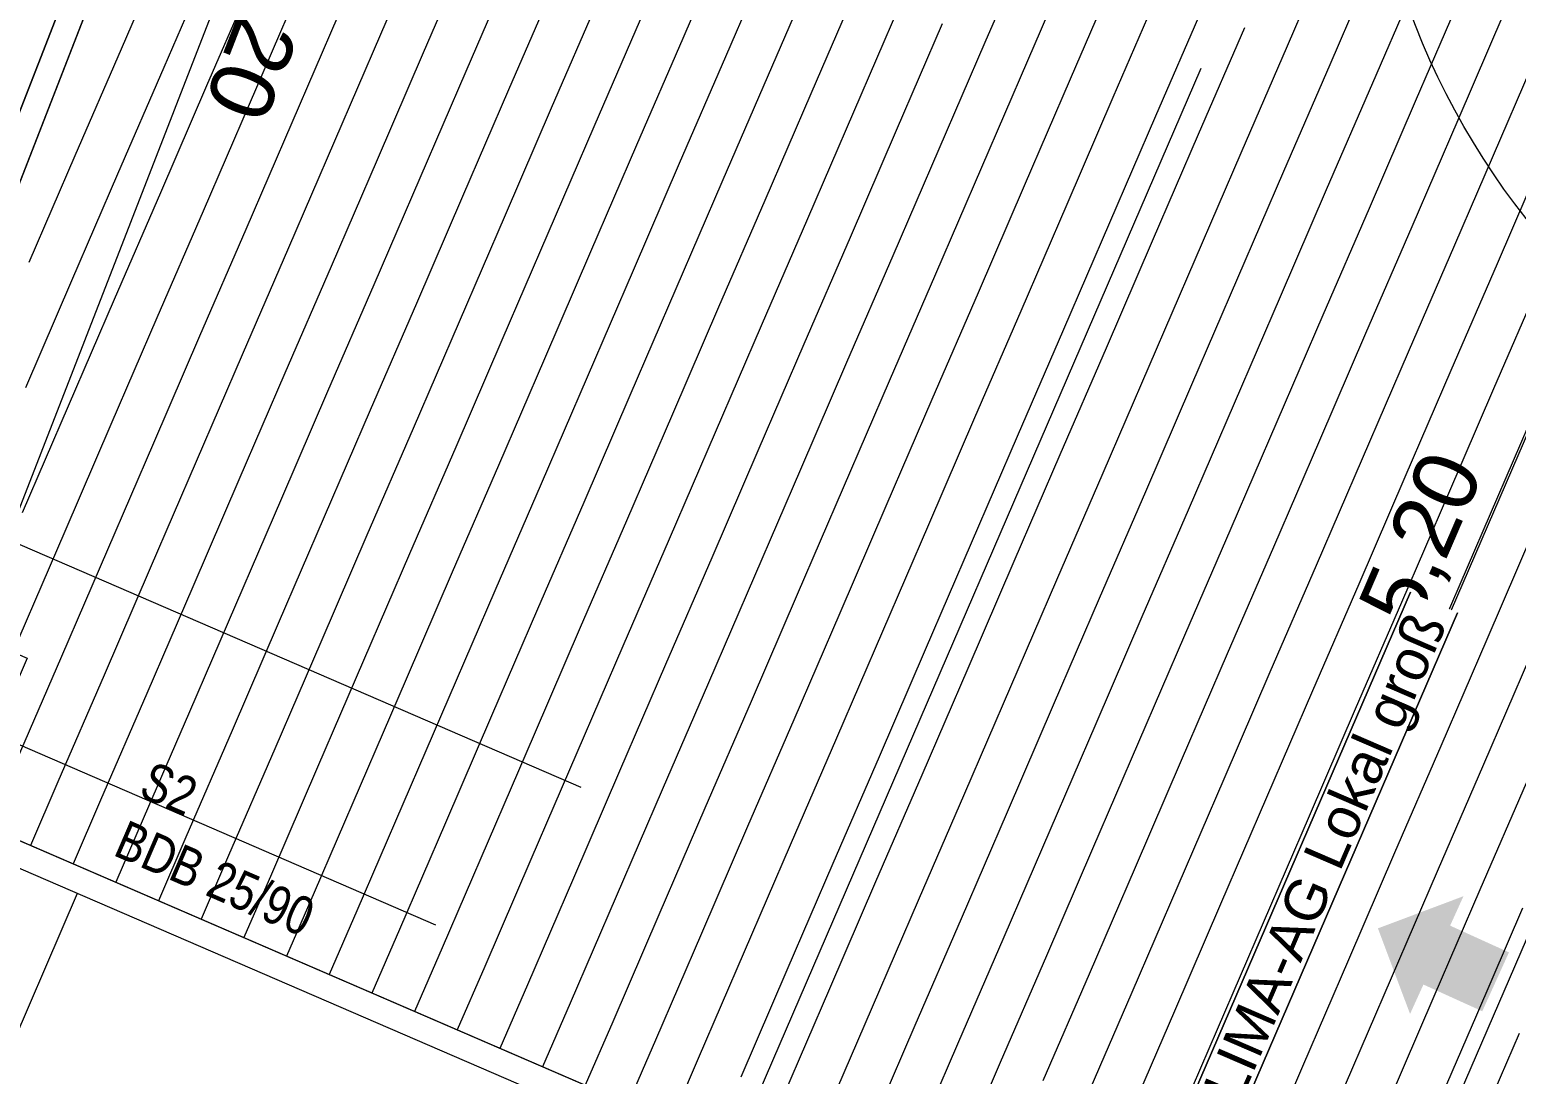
# Model space of a CAD drawing. Header units: millimetres. Extents: x 12535370 to 12566104, y 356204400 to 356234587.
# Drawn here: x 12542728 to 12545626, y 356218390 to 356220425 of the extents above; entities that cross this region are included whole.
import ezdxf
from ezdxf.enums import TextEntityAlignment as Align

# ---------------------------------------------------------------- set-up
doc = ezdxf.new("R2010")
doc.units = ezdxf.units.MM
doc.header["$MEASUREMENT"] = 0
doc.set_wipeout_variables(frame=1)
doc.linetypes.add('Dot & Dashed', pattern=[6702.78, 3527.78, -1763.89, 0, -1411.11])
doc.linetypes.add('Wipeout_Contour', pattern=[1000, 0, -1000])
for name, color, linetype in [('New_080 Raumdefinitionen', 7, 'Continuous'), ('New_255 Plangrafiken', 7, 'Continuous'), ('New_290 Raster _ Achsen', 7, 'Continuous'), ('New_GRUNDSTÜCKSGRENZE', 7, 'Continuous')]:
    doc.layers.add(name, color=color, linetype=linetype)
for name, color, linetype, lineweight in [('New_255 Plangrafiken_Pen_No__1', 7, 'Continuous', 13), ('New_255 Plangrafiken_Pen_No__21', 1, 'Continuous', 13), ('New_255 Plangrafiken_Pen_No__39', 8, 'Continuous', 13), ('New_290 Raster _ Achsen_Pen_No__108', 7, 'Continuous', 13), ('New_GRUNDSTÜCKSGRENZE_Pen_No__1', 7, 'Continuous', 13), ('New_HKLS1_Pen_No__83', 30, 'Continuous', 13)]:
    doc.layers.add(name, color=color, linetype=linetype, lineweight=lineweight)
doc.styles.add('GENERATED_STYLE_1', font='arial.ttf')
doc.styles.add('GENERATED_STYLE_2', font='arial.ttf', dxfattribs={"width": 0.8})
doc.linetypes.add('Blase', pattern='A,0,[1,DD - Rennweg 15_1030 Wien_AusfÃ¼rung-2026-06-121.Shx,S=15.817082,R=0,X=-0.000255191,Y=0.048578],-1983.5,0', length=1983.5)
doc.dimstyles.new('GENERATED_STYLE__1', dxfattribs={"dimtxt": 125, "dimasz": 47.5, "dimexe": 0.18, "dimexo": 2, "dimgap": 0, "dimtad": 1, "dimlfac": 0.001, "dimzin": 0, "dimdsep": 46, "dimtxsty": 'GENERATED_STYLE_1', "dimblk": 'ARROWHEAD_2', "dimblk1": 'ARROWHEAD_2', "dimblk2": 'ARROWHEAD_2', "dimcen": 0.09, "dimclrd": 7, "dimclre": 7, "dimclrt": 7, "dimadec": 0, "dimazin": 0, "dimtfac": 1, "dimtdec": 4, "dimtmove": 0, "dimatfit": 3, "dimfxl": 1, "dimtolj": 1, "dimtzin": 0, "dimarcsym": 0})

# ---------------------------------------------------------------- blocks, each defined once
blk = doc.blocks.new('*X22', base_point=(12240439.2, 356160438.4))
at = {"layer": 'New_255 Plangrafiken_Pen_No__39', "color": 8, "linetype": 'Continuous', "lineweight": 13}
for p, q in [((12543501.6, 356220623.4), (12543411.7, 356220415.4)), ((12543501.6, 356220623.4), (12543411.7, 356220415.4)), ((12544090.7, 356220615.8), (12544000.8, 356220407.7)), ((12544090.7, 356220615.8), (12544000.8, 356220407.7)), ((12542995.7, 356220595.1), (12542905.8, 356220387.1)), ((12542995.7, 356220595.1), (12542905.8, 356220387.1)), ((12543584.8, 356220587.5), (12543494.9, 356220379.5)), ((12543584.8, 356220587.5), (12543494.9, 356220379.5)), ((12544679.8, 356220608.1), (12544589.9, 356220400.1)), ((12544679.8, 356220608.1), (12544589.9, 356220400.1)), ((12545268.9, 356220600.5), (12545179, 356220392.5)), ((12545268.9, 356220600.5), (12545179, 356220392.5)), ((12543078.9, 356220559.2), (12542989, 356220351.2)), ((12543078.9, 356220559.2), (12542989, 356220351.2)), ((12544173.9, 356220579.8), (12544084, 356220371.8)), ((12544173.9, 356220579.8), (12544084, 356220371.8)), ((12544763, 356220572.2), (12544673.1, 356220364.2)), ((12544763, 356220572.2), (12544673.1, 356220364.2)), ((12545352.1, 356220564.5), (12545262.2, 356220356.5)), ((12545352.1, 356220564.5), (12545262.2, 356220356.5)), ((12543668, 356220551.5), (12543578.1, 356220343.5)), ((12543668, 356220551.5), (12543578.1, 356220343.5)), ((12544257.1, 356220543.9), (12544167.2, 356220335.9)), ((12544257.1, 356220543.9), (12544167.2, 356220335.9)), ((12544846.2, 356220536.2), (12544756.3, 356220328.2)), ((12544846.2, 356220536.2), (12544756.3, 356220328.2)), ((12545435.3, 356220528.6), (12545345.4, 356220320.6)), ((12545435.3, 356220528.6), (12545345.4, 356220320.6)), ((12543162.1, 356220523.2), (12543072.2, 356220315.2)), ((12543162.1, 356220523.2), (12543072.2, 356220315.2)), ((12543751.2, 356220515.6), (12543661.3, 356220307.6)), ((12543751.2, 356220515.6), (12543661.3, 356220307.6)), ((12544340.3, 356220507.9), (12544250.4, 356220299.9)), ((12544340.3, 356220507.9), (12544250.4, 356220299.9)), ((12544929.4, 356220500.3), (12544839.5, 356220292.3)), ((12544929.4, 356220500.3), (12544839.5, 356220292.3)), ((12543245.3, 356220487.3), (12543155.4, 356220279.3)), ((12543245.3, 356220487.3), (12543155.4, 356220279.3)), ((12543834.4, 356220479.6), (12543744.5, 356220271.6)), ((12543834.4, 356220479.6), (12543744.5, 356220271.6)), ((12544423.5, 356220472), (12544333.6, 356220264)), ((12544423.5, 356220472), (12544333.6, 356220264)), ((12545518.5, 356220492.6), (12545428.6, 356220284.6)), ((12545518.5, 356220492.6), (12545428.6, 356220284.6)), ((12543328.5, 356220451.3), (12543238.6, 356220243.3)), ((12543328.5, 356220451.3), (12543238.6, 356220243.3)), ((12543917.6, 356220443.7), (12543827.7, 356220235.7)), ((12543917.6, 356220443.7), (12543827.7, 356220235.7)), ((12545012.6, 356220464.3), (12544922.7, 356220256.3)), ((12545012.6, 356220464.3), (12544922.7, 356220256.3)), ((12545601.7, 356220456.7), (12545511.8, 356220248.7)), ((12545601.7, 356220456.7), (12545511.8, 356220248.7)), ((12543411.7, 356220415.4), (12543321.8, 356220207.4)), ((12543411.7, 356220415.4), (12543321.8, 356220207.4)), ((12544506.7, 356220436), (12544416.8, 356220228)), ((12544506.7, 356220436), (12544416.8, 356220228)), ((12545095.8, 356220428.4), (12545005.9, 356220220.4)), ((12545095.8, 356220428.4), (12545005.9, 356220220.4)), ((12545684.9, 356220420.8), (12545595, 356220212.7)), ((12545684.9, 356220420.8), (12545595, 356220212.7)), ((12542905.8, 356220387.1), (12542815.9, 356220179.1)), ((12542905.8, 356220387.1), (12542815.9, 356220179.1)), ((12544000.8, 356220407.7), (12543910.9, 356220199.7)), ((12544000.8, 356220407.7), (12543910.9, 356220199.7)), ((12544589.9, 356220400.1), (12544500, 356220192.1)), ((12544589.9, 356220400.1), (12544500, 356220192.1)), ((12545179, 356220392.5), (12545089.1, 356220184.4)), ((12545179, 356220392.5), (12545089.1, 356220184.4)), ((12542989, 356220351.2), (12542899.1, 356220143.1)), ((12542989, 356220351.2), (12542899.1, 356220143.1)), ((12543494.9, 356220379.5), (12543405, 356220171.4)), ((12543494.9, 356220379.5), (12543405, 356220171.4)), ((12544084, 356220371.8), (12543994.1, 356220163.8)), ((12544084, 356220371.8), (12543994.1, 356220163.8)), ((12544673.1, 356220364.2), (12544583.2, 356220156.1)), ((12544673.1, 356220364.2), (12544583.2, 356220156.1)), ((12545262.2, 356220356.5), (12545172.3, 356220148.5)), ((12545262.2, 356220356.5), (12545172.3, 356220148.5)), ((12543578.1, 356220343.5), (12543488.2, 356220135.5)), ((12543578.1, 356220343.5), (12543488.2, 356220135.5)), ((12544167.2, 356220335.9), (12544077.3, 356220127.8)), ((12544167.2, 356220335.9), (12544077.3, 356220127.8)), ((12544756.3, 356220328.2), (12544666.4, 356220120.2)), ((12544756.3, 356220328.2), (12544666.4, 356220120.2)), ((12543072.2, 356220315.2), (12542982.4, 356220107.2)), ((12543072.2, 356220315.2), (12542982.4, 356220107.2)), ((12543661.3, 356220307.6), (12543571.5, 356220099.5)), ((12543661.3, 356220307.6), (12543571.5, 356220099.5)), ((12544250.4, 356220299.9), (12544160.6, 356220091.9)), ((12544250.4, 356220299.9), (12544160.6, 356220091.9)), ((12545345.4, 356220320.6), (12545255.5, 356220112.5)), ((12545345.4, 356220320.6), (12545255.5, 356220112.5)), ((12543155.4, 356220279.3), (12543065.6, 356220071.2)), ((12543155.4, 356220279.3), (12543065.6, 356220071.2)), ((12543744.5, 356220271.6), (12543654.7, 356220063.6)), ((12543744.5, 356220271.6), (12543654.7, 356220063.6)), ((12544333.6, 356220264), (12544243.8, 356220056)), ((12544333.6, 356220264), (12544243.8, 356220056)), ((12544839.5, 356220292.3), (12544749.7, 356220084.3)), ((12544839.5, 356220292.3), (12544749.7, 356220084.3)), ((12545428.6, 356220284.6), (12545338.8, 356220076.6)), ((12545428.6, 356220284.6), (12545338.8, 356220076.6)), ((12543238.6, 356220243.3), (12543148.8, 356220035.3)), ((12543238.6, 356220243.3), (12543148.8, 356220035.3)), ((12543827.7, 356220235.7), (12543737.9, 356220027.7)), ((12543827.7, 356220235.7), (12543737.9, 356220027.7)), ((12544922.7, 356220256.3), (12544832.9, 356220048.3)), ((12544922.7, 356220256.3), (12544832.9, 356220048.3)), ((12545511.8, 356220248.7), (12545422, 356220040.7)), ((12545511.8, 356220248.7), (12545422, 356220040.7)), ((12543321.8, 356220207.4), (12543232, 356219999.4)), ((12543321.8, 356220207.4), (12543232, 356219999.4)), ((12544416.8, 356220228), (12544327, 356220020)), ((12544416.8, 356220228), (12544327, 356220020)), ((12545005.9, 356220220.4), (12544916.1, 356220012.4)), ((12545005.9, 356220220.4), (12544916.1, 356220012.4)), ((12545595, 356220212.7), (12545505.2, 356220004.7)), ((12545595, 356220212.7), (12545505.2, 356220004.7)), ((12542815.9, 356220179.1), (12542726.1, 356219971.1)), ((12542815.9, 356220179.1), (12542726.1, 356219971.1)), ((12543910.9, 356220199.7), (12543821.1, 356219991.7)), ((12543910.9, 356220199.7), (12543821.1, 356219991.7)), ((12544500, 356220192.1), (12544410.2, 356219984.1)), ((12544500, 356220192.1), (12544410.2, 356219984.1)), ((12545089.1, 356220184.4), (12544999.3, 356219976.4)), ((12545089.1, 356220184.4), (12544999.3, 356219976.4)), ((12545678.2, 356220176.8), (12545588.4, 356219968.8)), ((12545678.2, 356220176.8), (12545588.4, 356219968.8)), ((12543405, 356220171.4), (12543315.2, 356219963.4)), ((12543405, 356220171.4), (12543315.2, 356219963.4)), ((12543994.1, 356220163.8), (12543904.3, 356219955.8)), ((12543994.1, 356220163.8), (12543904.3, 356219955.8)), ((12544583.2, 356220156.1), (12544493.4, 356219948.1)), ((12544583.2, 356220156.1), (12544493.4, 356219948.1)), ((12545172.3, 356220148.5), (12545082.5, 356219940.5)), ((12545172.3, 356220148.5), (12545082.5, 356219940.5)), ((12542899.1, 356220143.1), (12542809.3, 356219935.1)), ((12542899.1, 356220143.1), (12542809.3, 356219935.1)), ((12543488.2, 356220135.5), (12543398.4, 356219927.5)), ((12543488.2, 356220135.5), (12543398.4, 356219927.5)), ((12544077.3, 356220127.8), (12543987.5, 356219919.8)), ((12544077.3, 356220127.8), (12543987.5, 356219919.8)), ((12544666.4, 356220120.2), (12544576.6, 356219912.2)), ((12544666.4, 356220120.2), (12544576.6, 356219912.2)), ((12542982.4, 356220107.2), (12542892.5, 356219899.2)), ((12542982.4, 356220107.2), (12542892.5, 356219899.2)), ((12543571.5, 356220099.5), (12543481.6, 356219891.5)), ((12543571.5, 356220099.5), (12543481.6, 356219891.5)), ((12544160.6, 356220091.9), (12544070.7, 356219883.9)), ((12544160.6, 356220091.9), (12544070.7, 356219883.9)), ((12545255.5, 356220112.5), (12545165.7, 356219904.5)), ((12545255.5, 356220112.5), (12545165.7, 356219904.5)), ((12543065.6, 356220071.2), (12542975.7, 356219863.2)), ((12543065.6, 356220071.2), (12542975.7, 356219863.2)), ((12543654.7, 356220063.6), (12543564.8, 356219855.6)), ((12543654.7, 356220063.6), (12543564.8, 356219855.6)), ((12544749.7, 356220084.3), (12544659.8, 356219876.2)), ((12544749.7, 356220084.3), (12544659.8, 356219876.2)), ((12545338.8, 356220076.6), (12545248.9, 356219868.6)), ((12545338.8, 356220076.6), (12545248.9, 356219868.6)), ((12543148.8, 356220035.3), (12543058.9, 356219827.3)), ((12543148.8, 356220035.3), (12543058.9, 356219827.3)), ((12544243.8, 356220056), (12544153.9, 356219847.9)), ((12544243.8, 356220056), (12544153.9, 356219847.9)), ((12544832.9, 356220048.3), (12544743, 356219840.3)), ((12544832.9, 356220048.3), (12544743, 356219840.3)), ((12545422, 356220040.7), (12545332.1, 356219832.6)), ((12545422, 356220040.7), (12545332.1, 356219832.6)), ((12543737.9, 356220027.7), (12543648, 356219819.6)), ((12543737.9, 356220027.7), (12543648, 356219819.6)), ((12544327, 356220020), (12544237.1, 356219812)), ((12544327, 356220020), (12544237.1, 356219812)), ((12544916.1, 356220012.4), (12544826.2, 356219804.3)), ((12544916.1, 356220012.4), (12544826.2, 356219804.3)), ((12545505.2, 356220004.7), (12545415.3, 356219796.7)), ((12545505.2, 356220004.7), (12545415.3, 356219796.7)), ((12543232, 356219999.4), (12543142.1, 356219791.3)), ((12543232, 356219999.4), (12543142.1, 356219791.3)), ((12543821.1, 356219991.7), (12543731.2, 356219783.7)), ((12543821.1, 356219991.7), (12543731.2, 356219783.7)), ((12544410.2, 356219984.1), (12544320.3, 356219776.1)), ((12544410.2, 356219984.1), (12544320.3, 356219776.1)), ((12544999.3, 356219976.4), (12544909.4, 356219768.4)), ((12544999.3, 356219976.4), (12544909.4, 356219768.4)), ((12543315.2, 356219963.4), (12543225.3, 356219755.4)), ((12543315.2, 356219963.4), (12543225.3, 356219755.4)), ((12543904.3, 356219955.8), (12543814.4, 356219747.8)), ((12543904.3, 356219955.8), (12543814.4, 356219747.8)), ((12544493.4, 356219948.1), (12544403.5, 356219740.1)), ((12544493.4, 356219948.1), (12544403.5, 356219740.1)), ((12545588.4, 356219968.8), (12545498.5, 356219760.8)), ((12545588.4, 356219968.8), (12545498.5, 356219760.8)), ((12542809.3, 356219935.1), (12542719.4, 356219727.1)), ((12542809.3, 356219935.1), (12542719.4, 356219727.1)), ((12543398.4, 356219927.5), (12543308.5, 356219719.5)), ((12543398.4, 356219927.5), (12543308.5, 356219719.5)), ((12543987.5, 356219919.8), (12543897.6, 356219711.8)), ((12543987.5, 356219919.8), (12543897.6, 356219711.8)), ((12545082.5, 356219940.5), (12544992.6, 356219732.5)), ((12545082.5, 356219940.5), (12544992.6, 356219732.5)), ((12545671.6, 356219932.8), (12545581.7, 356219724.8)), ((12545671.6, 356219932.8), (12545581.7, 356219724.8)), ((12542892.5, 356219899.2), (12542802.6, 356219691.2)), ((12542892.5, 356219899.2), (12542802.6, 356219691.2)), ((12543481.6, 356219891.5), (12543391.7, 356219683.5)), ((12543481.6, 356219891.5), (12543391.7, 356219683.5)), ((12544576.6, 356219912.2), (12544486.7, 356219704.2)), ((12544576.6, 356219912.2), (12544486.7, 356219704.2)), ((12545165.7, 356219904.5), (12545075.8, 356219696.5)), ((12545165.7, 356219904.5), (12545075.8, 356219696.5)), ((12542975.7, 356219863.2), (12542885.8, 356219655.2)), ((12542975.7, 356219863.2), (12542885.8, 356219655.2)), ((12544070.7, 356219883.9), (12543980.8, 356219675.9)), ((12544070.7, 356219883.9), (12543980.8, 356219675.9)), ((12544659.8, 356219876.2), (12544569.9, 356219668.2)), ((12544659.8, 356219876.2), (12544569.9, 356219668.2)), ((12545248.9, 356219868.6), (12545159, 356219660.6)), ((12545248.9, 356219868.6), (12545159, 356219660.6)), ((12543564.8, 356219855.6), (12543474.9, 356219647.6)), ((12543564.8, 356219855.6), (12543474.9, 356219647.6)), ((12544153.9, 356219847.9), (12544064, 356219639.9)), ((12544153.9, 356219847.9), (12544064, 356219639.9)), ((12544743, 356219840.3), (12544653.1, 356219632.3)), ((12544743, 356219840.3), (12544653.1, 356219632.3)), ((12545332.1, 356219832.6), (12545242.2, 356219624.6)), ((12545332.1, 356219832.6), (12545242.2, 356219624.6)), ((12543058.9, 356219827.3), (12542969, 356219619.3)), ((12543058.9, 356219827.3), (12542969, 356219619.3)), ((12543648, 356219819.6), (12543558.1, 356219611.6)), ((12543648, 356219819.6), (12543558.1, 356219611.6)), ((12544237.1, 356219812), (12544147.2, 356219604)), ((12544237.1, 356219812), (12544147.2, 356219604)), ((12544826.2, 356219804.3), (12544736.3, 356219596.3)), ((12544826.2, 356219804.3), (12544736.3, 356219596.3)), ((12543142.1, 356219791.3), (12543052.3, 356219583.3)), ((12543142.1, 356219791.3), (12543052.3, 356219583.3)), ((12543731.2, 356219783.7), (12543641.4, 356219575.7)), ((12543731.2, 356219783.7), (12543641.4, 356219575.7)), ((12544320.3, 356219776.1), (12544230.5, 356219568)), ((12544320.3, 356219776.1), (12544230.5, 356219568)), ((12545415.3, 356219796.7), (12545325.4, 356219588.7)), ((12545415.3, 356219796.7), (12545325.4, 356219588.7)), ((12543225.3, 356219755.4), (12543135.5, 356219547.4)), ((12543225.3, 356219755.4), (12543135.5, 356219547.4)), ((12543814.4, 356219747.8), (12543724.6, 356219539.7)), ((12543814.4, 356219747.8), (12543724.6, 356219539.7)), ((12544909.4, 356219768.4), (12544819.6, 356219560.4)), ((12544909.4, 356219768.4), (12544819.6, 356219560.4)), ((12545498.5, 356219760.8), (12545408.7, 356219552.7)), ((12545498.5, 356219760.8), (12545408.7, 356219552.7)), ((12543308.5, 356219719.5), (12543218.7, 356219511.4)), ((12543308.5, 356219719.5), (12543218.7, 356219511.4)), ((12544403.5, 356219740.1), (12544313.7, 356219532.1)), ((12544403.5, 356219740.1), (12544313.7, 356219532.1)), ((12544992.6, 356219732.5), (12544902.8, 356219524.4)), ((12544992.6, 356219732.5), (12544902.8, 356219524.4)), ((12545581.7, 356219724.8), (12545491.9, 356219516.8)), ((12545581.7, 356219724.8), (12545491.9, 356219516.8)), ((12542802.6, 356219691.2), (12542712.8, 356219483.1)), ((12542802.6, 356219691.2), (12542712.8, 356219483.1)), ((12543897.6, 356219711.8), (12543807.8, 356219503.8)), ((12543897.6, 356219711.8), (12543807.8, 356219503.8)), ((12544486.7, 356219704.2), (12544396.9, 356219496.1)), ((12544486.7, 356219704.2), (12544396.9, 356219496.1)), ((12545075.8, 356219696.5), (12544986, 356219488.5)), ((12545075.8, 356219696.5), (12544986, 356219488.5)), ((12545664.9, 356219688.9), (12545575.1, 356219480.9)), ((12545664.9, 356219688.9), (12545575.1, 356219480.9)), ((12542885.8, 356219655.2), (12542796, 356219447.2)), ((12542885.8, 356219655.2), (12542796, 356219447.2)), ((12543391.7, 356219683.5), (12543301.9, 356219475.5)), ((12543391.7, 356219683.5), (12543301.9, 356219475.5)), ((12543980.8, 356219675.9), (12543891, 356219467.8)), ((12543980.8, 356219675.9), (12543891, 356219467.8)), ((12544569.9, 356219668.2), (12544480.1, 356219460.2)), ((12544569.9, 356219668.2), (12544480.1, 356219460.2)), ((12545159, 356219660.6), (12545069.2, 356219452.6)), ((12545159, 356219660.6), (12545069.2, 356219452.6)), ((12543474.9, 356219647.6), (12543385.1, 356219439.6)), ((12543474.9, 356219647.6), (12543385.1, 356219439.6)), ((12544064, 356219639.9), (12543974.2, 356219431.9)), ((12544064, 356219639.9), (12543974.2, 356219431.9)), ((12544653.1, 356219632.3), (12544563.3, 356219424.3)), ((12544653.1, 356219632.3), (12544563.3, 356219424.3)), ((12542969, 356219619.3), (12542879.2, 356219411.3)), ((12542969, 356219619.3), (12542879.2, 356219411.3)), ((12543558.1, 356219611.6), (12543468.3, 356219403.6)), ((12543558.1, 356219611.6), (12543468.3, 356219403.6)), ((12544147.2, 356219604), (12544057.4, 356219396)), ((12544147.2, 356219604), (12544057.4, 356219396)), ((12545242.2, 356219624.6), (12545152.4, 356219416.6)), ((12545242.2, 356219624.6), (12545152.4, 356219416.6)), ((12543052.3, 356219583.3), (12542962.4, 356219375.3)), ((12543052.3, 356219583.3), (12542962.4, 356219375.3)), ((12543641.4, 356219575.7), (12543551.5, 356219367.7)), ((12543641.4, 356219575.7), (12543551.5, 356219367.7)), ((12544736.3, 356219596.3), (12544646.5, 356219388.3)), ((12544736.3, 356219596.3), (12544646.5, 356219388.3)), ((12545325.4, 356219588.7), (12545235.6, 356219380.7)), ((12545325.4, 356219588.7), (12545235.6, 356219380.7)), ((12543135.5, 356219547.4), (12543045.6, 356219339.4)), ((12543135.5, 356219547.4), (12543045.6, 356219339.4)), ((12543724.6, 356219539.7), (12543634.7, 356219331.7)), ((12543724.6, 356219539.7), (12543634.7, 356219331.7)), ((12544230.5, 356219568), (12544140.6, 356219360)), ((12544230.5, 356219568), (12544140.6, 356219360)), ((12544819.6, 356219560.4), (12544729.7, 356219352.4)), ((12544819.6, 356219560.4), (12544729.7, 356219352.4)), ((12545408.7, 356219552.7), (12545318.8, 356219344.7)), ((12545408.7, 356219552.7), (12545318.8, 356219344.7)), ((12543218.7, 356219511.4), (12543128.8, 356219303.4)), ((12543218.7, 356219511.4), (12543128.8, 356219303.4)), ((12544313.7, 356219532.1), (12544223.8, 356219324.1)), ((12544313.7, 356219532.1), (12544223.8, 356219324.1)), ((12544902.8, 356219524.4), (12544812.9, 356219316.4)), ((12544902.8, 356219524.4), (12544812.9, 356219316.4)), ((12545491.9, 356219516.8), (12545402, 356219308.8)), ((12545491.9, 356219516.8), (12545402, 356219308.8)), ((12543807.8, 356219503.8), (12543717.9, 356219295.8)), ((12543807.8, 356219503.8), (12543717.9, 356219295.8)), ((12544396.9, 356219496.1), (12544307, 356219288.1)), ((12544396.9, 356219496.1), (12544307, 356219288.1)), ((12544986, 356219488.5), (12544896.1, 356219280.5)), ((12544986, 356219488.5), (12544896.1, 356219280.5)), ((12543301.9, 356219475.5), (12543212, 356219267.5)), ((12543301.9, 356219475.5), (12543212, 356219267.5)), ((12543891, 356219467.8), (12543801.1, 356219259.8)), ((12543891, 356219467.8), (12543801.1, 356219259.8)), ((12544480.1, 356219460.2), (12544390.2, 356219252.2)), ((12544480.1, 356219460.2), (12544390.2, 356219252.2)), ((12545069.2, 356219452.6), (12544979.3, 356219244.5)), ((12545069.2, 356219452.6), (12544979.3, 356219244.5)), ((12545575.1, 356219480.9), (12545485.2, 356219272.8)), ((12545575.1, 356219480.9), (12545485.2, 356219272.8)), ((12542796, 356219447.2), (12542706.1, 356219239.2)), ((12542796, 356219447.2), (12542706.1, 356219239.2)), ((12543385.1, 356219439.6), (12543295.2, 356219231.5)), ((12543385.1, 356219439.6), (12543295.2, 356219231.5)), ((12543974.2, 356219431.9), (12543884.3, 356219223.9)), ((12543974.2, 356219431.9), (12543884.3, 356219223.9)), ((12544563.3, 356219424.3), (12544473.4, 356219216.2)), ((12544563.3, 356219424.3), (12544473.4, 356219216.2)), ((12545658.3, 356219444.9), (12545568.4, 356219236.9)), ((12545658.3, 356219444.9), (12545568.4, 356219236.9)), ((12542879.2, 356219411.3), (12542789.3, 356219203.2)), ((12542879.2, 356219411.3), (12542789.3, 356219203.2)), ((12543468.3, 356219403.6), (12543378.4, 356219195.6)), ((12543468.3, 356219403.6), (12543378.4, 356219195.6)), ((12544057.4, 356219396), (12543967.5, 356219187.9)), ((12544057.4, 356219396), (12543967.5, 356219187.9)), ((12545152.4, 356219416.6), (12545062.5, 356219208.6)), ((12545152.4, 356219416.6), (12545062.5, 356219208.6)), ((12542962.4, 356219375.3), (12542872.5, 356219167.3)), ((12542962.4, 356219375.3), (12542872.5, 356219167.3)), ((12543551.5, 356219367.7), (12543461.6, 356219159.6)), ((12543551.5, 356219367.7), (12543461.6, 356219159.6)), ((12544646.5, 356219388.3), (12544556.6, 356219180.3)), ((12544646.5, 356219388.3), (12544556.6, 356219180.3)), ((12545235.6, 356219380.7), (12545145.7, 356219172.7)), ((12545235.6, 356219380.7), (12545145.7, 356219172.7)), ((12543045.6, 356219339.4), (12542955.7, 356219131.4)), ((12543045.6, 356219339.4), (12542955.7, 356219131.4)), ((12544140.6, 356219360), (12544050.7, 356219152)), ((12544140.6, 356219360), (12544050.7, 356219152)), ((12544729.7, 356219352.4), (12544639.8, 356219144.4)), ((12544729.7, 356219352.4), (12544639.8, 356219144.4)), ((12545318.8, 356219344.7), (12545228.9, 356219136.7)), ((12545318.8, 356219344.7), (12545228.9, 356219136.7)), ((12543634.7, 356219331.7), (12543544.8, 356219123.7)), ((12543634.7, 356219331.7), (12543544.8, 356219123.7)), ((12544223.8, 356219324.1), (12544133.9, 356219116.1)), ((12544223.8, 356219324.1), (12544133.9, 356219116.1)), ((12544812.9, 356219316.4), (12544723, 356219108.4)), ((12544812.9, 356219316.4), (12544723, 356219108.4)), ((12545402, 356219308.8), (12545312.1, 356219100.8)), ((12545402, 356219308.8), (12545312.1, 356219100.8)), ((12543128.8, 356219303.4), (12543039, 356219095.4)), ((12543128.8, 356219303.4), (12543039, 356219095.4)), ((12543717.9, 356219295.8), (12543628, 356219087.8)), ((12543717.9, 356219295.8), (12543628, 356219087.8)), ((12544307, 356219288.1), (12544217.1, 356219080.1)), ((12544307, 356219288.1), (12544217.1, 356219080.1)), ((12544896.1, 356219280.5), (12544806.2, 356219072.5)), ((12544896.1, 356219280.5), (12544806.2, 356219072.5)), ((12543212, 356219267.5), (12543122.2, 356219059.5)), ((12543212, 356219267.5), (12543122.2, 356219059.5)), ((12543801.1, 356219259.8), (12543711.3, 356219051.8)), ((12543801.1, 356219259.8), (12543711.3, 356219051.8)), ((12544390.2, 356219252.2), (12544300.4, 356219044.2)), ((12544390.2, 356219252.2), (12544300.4, 356219044.2)), ((12545485.2, 356219272.8), (12545395.3, 356219064.8)), ((12545485.2, 356219272.8), (12545395.3, 356219064.8)), ((12543295.2, 356219231.5), (12543205.4, 356219023.5)), ((12543295.2, 356219231.5), (12543205.4, 356219023.5)), ((12543884.3, 356219223.9), (12543794.5, 356219015.9)), ((12543884.3, 356219223.9), (12543794.5, 356219015.9)), ((12544979.3, 356219244.5), (12544889.5, 356219036.5)), ((12544979.3, 356219244.5), (12544889.5, 356219036.5)), ((12545568.4, 356219236.9), (12545478.6, 356219028.9)), ((12545568.4, 356219236.9), (12545478.6, 356219028.9)), ((12542789.3, 356219203.2), (12542699.5, 356218995.2)), ((12542789.3, 356219203.2), (12542699.5, 356218995.2)), ((12543378.4, 356219195.6), (12543288.6, 356218987.6)), ((12543378.4, 356219195.6), (12543288.6, 356218987.6)), ((12544473.4, 356219216.2), (12544383.6, 356219008.2)), ((12544473.4, 356219216.2), (12544383.6, 356219008.2)), ((12545062.5, 356219208.6), (12544972.7, 356219000.6)), ((12545062.5, 356219208.6), (12544972.7, 356219000.6)), ((12545651.6, 356219200.9), (12545561.8, 356218992.9)), ((12545651.6, 356219200.9), (12545561.8, 356218992.9)), ((12542872.5, 356219167.3), (12542782.7, 356218959.3)), ((12542872.5, 356219167.3), (12542782.7, 356218959.3)), ((12543967.5, 356219187.9), (12543877.7, 356218979.9)), ((12543967.5, 356219187.9), (12543877.7, 356218979.9)), ((12544556.6, 356219180.3), (12544466.8, 356218972.3)), ((12544556.6, 356219180.3), (12544466.8, 356218972.3)), ((12545145.7, 356219172.7), (12545055.9, 356218964.6)), ((12545145.7, 356219172.7), (12545055.9, 356218964.6)), ((12543461.6, 356219159.6), (12543371.8, 356218951.6)), ((12543461.6, 356219159.6), (12543371.8, 356218951.6)), ((12544050.7, 356219152), (12543960.9, 356218944)), ((12544050.7, 356219152), (12543960.9, 356218944)), ((12544639.8, 356219144.4), (12544550, 356218936.3)), ((12544639.8, 356219144.4), (12544550, 356218936.3)), ((12545228.9, 356219136.7), (12545139.1, 356218928.7)), ((12545228.9, 356219136.7), (12545139.1, 356218928.7)), ((12542955.7, 356219131.4), (12542865.9, 356218923.3)), ((12542955.7, 356219131.4), (12542865.9, 356218923.3)), ((12543544.8, 356219123.7), (12543455, 356218915.7)), ((12543544.8, 356219123.7), (12543455, 356218915.7)), ((12544133.9, 356219116.1), (12544044.1, 356218908)), ((12544133.9, 356219116.1), (12544044.1, 356218908)), ((12544723, 356219108.4), (12544633.2, 356218900.4)), ((12544723, 356219108.4), (12544633.2, 356218900.4)), ((12543039, 356219095.4), (12542949.1, 356218887.4)), ((12543039, 356219095.4), (12542949.1, 356218887.4)), ((12543628, 356219087.8), (12543538.2, 356218879.7)), ((12543628, 356219087.8), (12543538.2, 356218879.7)), ((12544217.1, 356219080.1), (12544127.3, 356218872.1)), ((12544217.1, 356219080.1), (12544127.3, 356218872.1)), ((12545312.1, 356219100.8), (12545222.3, 356218892.7)), ((12545312.1, 356219100.8), (12545222.3, 356218892.7)), ((12543122.2, 356219059.5), (12543032.3, 356218851.4)), ((12543122.2, 356219059.5), (12543032.3, 356218851.4)), ((12543711.3, 356219051.8), (12543621.4, 356218843.8)), ((12543711.3, 356219051.8), (12543621.4, 356218843.8)), ((12544806.2, 356219072.5), (12544716.4, 356218864.4)), ((12544806.2, 356219072.5), (12544716.4, 356218864.4)), ((12545395.3, 356219064.8), (12545305.5, 356218856.8)), ((12545395.3, 356219064.8), (12545305.5, 356218856.8)), ((12543205.4, 356219023.5), (12543115.5, 356218815.5)), ((12543205.4, 356219023.5), (12543115.5, 356218815.5)), ((12544300.4, 356219044.2), (12544210.5, 356218836.2)), ((12544300.4, 356219044.2), (12544210.5, 356218836.2)), ((12544889.5, 356219036.5), (12544799.6, 356218828.5)), ((12544889.5, 356219036.5), (12544799.6, 356218828.5)), ((12545478.6, 356219028.9), (12545388.7, 356218820.9)), ((12545478.6, 356219028.9), (12545388.7, 356218820.9)), ((12543794.5, 356219015.9), (12543704.6, 356218807.9)), ((12543794.5, 356219015.9), (12543704.6, 356218807.9)), ((12544383.6, 356219008.2), (12544293.7, 356218800.2)), ((12544383.6, 356219008.2), (12544293.7, 356218800.2)), ((12544972.7, 356219000.6), (12544882.8, 356218792.6)), ((12544972.7, 356219000.6), (12544882.8, 356218792.6)), ((12545561.8, 356218992.9), (12545471.9, 356218784.9)), ((12545561.8, 356218992.9), (12545471.9, 356218784.9)), ((12543288.6, 356218987.6), (12543198.7, 356218779.6)), ((12543288.6, 356218987.6), (12543198.7, 356218779.6)), ((12543877.7, 356218979.9), (12543787.8, 356218771.9)), ((12543877.7, 356218979.9), (12543787.8, 356218771.9)), ((12544466.8, 356218972.3), (12544376.9, 356218764.3)), ((12544466.8, 356218972.3), (12544376.9, 356218764.3)), ((12545055.9, 356218964.6), (12544966, 356218756.6)), ((12545055.9, 356218964.6), (12544966, 356218756.6)), ((12542782.7, 356218959.3), (12542729.2, 356218835.4)), ((12542782.7, 356218959.3), (12542729.2, 356218835.4)), ((12543371.8, 356218951.6), (12543281.9, 356218743.6)), ((12543371.8, 356218951.6), (12543281.9, 356218743.6)), ((12543960.9, 356218944), (12543871, 356218736)), ((12543960.9, 356218944), (12543871, 356218736)), ((12544550, 356218936.3), (12544460.1, 356218728.3)), ((12544550, 356218936.3), (12544460.1, 356218728.3)), ((12545645, 356218957), (12545555.1, 356218749)), ((12545645, 356218957), (12545555.1, 356218749)), ((12542865.9, 356218923.3), (12542812.4, 356218799.4)), ((12542865.9, 356218923.3), (12542812.4, 356218799.4)), ((12543455, 356218915.7), (12543365.1, 356218707.7)), ((12543455, 356218915.7), (12543365.1, 356218707.7)), ((12544044.1, 356218908), (12543954.2, 356218700)), ((12544044.1, 356218908), (12543954.2, 356218700)), ((12545139.1, 356218928.7), (12545049.2, 356218720.7)), ((12545139.1, 356218928.7), (12545049.2, 356218720.7)), ((12542949.1, 356218887.4), (12542895.6, 356218763.5)), ((12542949.1, 356218887.4), (12542895.6, 356218763.5)), ((12543538.2, 356218879.7), (12543448.3, 356218671.7)), ((12543538.2, 356218879.7), (12543448.3, 356218671.7)), ((12544633.2, 356218900.4), (12544543.3, 356218692.4)), ((12544633.2, 356218900.4), (12544543.3, 356218692.4)), ((12545222.3, 356218892.7), (12545132.4, 356218684.7)), ((12545222.3, 356218892.7), (12545132.4, 356218684.7)), ((12543032.3, 356218851.4), (12542978.8, 356218727.5)), ((12543032.3, 356218851.4), (12542978.8, 356218727.5)), ((12543621.4, 356218843.8), (12543531.5, 356218635.8)), ((12543621.4, 356218843.8), (12543531.5, 356218635.8)), ((12544127.3, 356218872.1), (12544037.4, 356218664.1)), ((12544127.3, 356218872.1), (12544037.4, 356218664.1)), ((12544716.4, 356218864.4), (12544626.5, 356218656.4)), ((12544716.4, 356218864.4), (12544626.5, 356218656.4)), ((12545305.5, 356218856.8), (12545215.6, 356218648.8)), ((12545305.5, 356218856.8), (12545215.6, 356218648.8)), ((12543115.5, 356218815.5), (12543062, 356218691.6)), ((12543115.5, 356218815.5), (12543062, 356218691.6)), ((12544210.5, 356218836.2), (12544120.6, 356218628.1)), ((12544210.5, 356218836.2), (12544120.6, 356218628.1)), ((12544799.6, 356218828.5), (12544709.7, 356218620.5)), ((12544799.6, 356218828.5), (12544709.7, 356218620.5)), ((12545388.7, 356218820.9), (12545298.8, 356218612.8)), ((12545388.7, 356218820.9), (12545298.8, 356218612.8)), ((12543704.6, 356218807.9), (12543614.7, 356218599.8)), ((12543704.6, 356218807.9), (12543614.7, 356218599.8)), ((12544293.7, 356218800.2), (12544203.8, 356218592.2)), ((12544293.7, 356218800.2), (12544203.8, 356218592.2)), ((12544882.8, 356218792.6), (12544792.9, 356218584.5)), ((12544882.8, 356218792.6), (12544792.9, 356218584.5)), ((12543198.7, 356218779.6), (12543145.2, 356218655.7)), ((12543198.7, 356218779.6), (12543145.2, 356218655.7)), ((12543787.8, 356218771.9), (12543698, 356218563.9)), ((12543787.8, 356218771.9), (12543698, 356218563.9)), ((12544376.9, 356218764.3), (12544287.1, 356218556.2)), ((12544376.9, 356218764.3), (12544287.1, 356218556.2)), ((12544966, 356218756.6), (12544876.1, 356218548.6)), ((12544966, 356218756.6), (12544876.1, 356218548.6)), ((12545471.9, 356218784.9), (12545382, 356218576.9)), ((12545471.9, 356218784.9), (12545382, 356218576.9)), ((12543281.9, 356218743.6), (12543228.4, 356218619.7)), ((12543281.9, 356218743.6), (12543228.4, 356218619.7)), ((12543871, 356218736), (12543781.2, 356218528)), ((12543871, 356218736), (12543781.2, 356218528)), ((12544460.1, 356218728.3), (12544370.3, 356218520.3)), ((12544460.1, 356218728.3), (12544370.3, 356218520.3)), ((12545555.1, 356218749), (12545465.2, 356218541)), ((12545555.1, 356218749), (12545465.2, 356218541)), ((12543365.1, 356218707.7), (12543311.6, 356218583.8)), ((12543365.1, 356218707.7), (12543311.6, 356218583.8)), ((12543954.2, 356218700), (12543864.4, 356218492)), ((12543954.2, 356218700), (12543864.4, 356218492)), ((12545049.2, 356218720.7), (12544959.4, 356218512.7)), ((12545049.2, 356218720.7), (12544959.4, 356218512.7)), ((12545638.3, 356218713), (12545548.5, 356218505)), ((12545638.3, 356218713), (12545548.5, 356218505)), ((12543448.3, 356218671.7), (12543394.8, 356218547.8)), ((12543448.3, 356218671.7), (12543394.8, 356218547.8)), ((12544543.3, 356218692.4), (12544453.5, 356218484.4)), ((12544543.3, 356218692.4), (12544453.5, 356218484.4)), ((12545132.4, 356218684.7), (12545042.6, 356218476.7)), ((12545132.4, 356218684.7), (12545042.6, 356218476.7)), ((12544037.4, 356218664.1), (12543947.6, 356218456.1)), ((12544037.4, 356218664.1), (12543947.6, 356218456.1)), ((12544626.5, 356218656.4), (12544536.7, 356218448.4)), ((12544626.5, 356218656.4), (12544536.7, 356218448.4)), ((12545215.6, 356218648.8), (12545125.8, 356218440.8)), ((12545215.6, 356218648.8), (12545125.8, 356218440.8)), ((12543531.5, 356218635.8), (12543478, 356218511.9)), ((12543531.5, 356218635.8), (12543478, 356218511.9)), ((12544120.6, 356218628.1), (12544030.8, 356218420.1)), ((12544120.6, 356218628.1), (12544030.8, 356218420.1)), ((12544709.7, 356218620.5), (12544619.9, 356218412.5)), ((12544709.7, 356218620.5), (12544619.9, 356218412.5)), ((12545298.8, 356218612.8), (12545209, 356218404.8)), ((12545298.8, 356218612.8), (12545209, 356218404.8)), ((12543614.7, 356218599.8), (12543561.2, 356218475.9)), ((12543614.7, 356218599.8), (12543561.2, 356218475.9)), ((12544203.8, 356218592.2), (12544114, 356218384.2)), ((12544203.8, 356218592.2), (12544114, 356218384.2)), ((12544792.9, 356218584.5), (12544703.1, 356218376.5)), ((12544792.9, 356218584.5), (12544703.1, 356218376.5)), ((12543698, 356218563.9), (12543644.4, 356218440)), ((12543698, 356218563.9), (12543644.4, 356218440)), ((12544287.1, 356218556.2), (12544197.2, 356218348.2)), ((12544287.1, 356218556.2), (12544197.2, 356218348.2)), ((12545382, 356218576.9), (12545292.2, 356218368.9)), ((12545382, 356218576.9), (12545292.2, 356218368.9)), ((12543781.2, 356218528), (12543727.6, 356218404)), ((12543781.2, 356218528), (12543727.6, 356218404)), ((12544876.1, 356218548.6), (12544786.3, 356218340.6)), ((12544876.1, 356218548.6), (12544786.3, 356218340.6)), ((12545465.2, 356218541), (12545375.4, 356218332.9)), ((12545465.2, 356218541), (12545375.4, 356218332.9)), ((12544370.3, 356218520.3), (12544280.4, 356218312.3)), ((12544370.3, 356218520.3), (12544280.4, 356218312.3)), ((12544959.4, 356218512.7), (12544869.5, 356218304.6)), ((12544959.4, 356218512.7), (12544869.5, 356218304.6)), ((12545548.5, 356218505), (12545458.6, 356218297)), ((12545548.5, 356218505), (12545458.6, 356218297)), ((12543864.4, 356218492), (12543810.8, 356218368.1)), ((12543864.4, 356218492), (12543810.8, 356218368.1)), ((12544453.5, 356218484.4), (12544363.6, 356218276.3)), ((12544453.5, 356218484.4), (12544363.6, 356218276.3)), ((12545042.6, 356218476.7), (12544952.7, 356218268.7)), ((12545042.6, 356218476.7), (12544952.7, 356218268.7)), ((12545631.7, 356218469.1), (12545541.8, 356218261.1)), ((12545631.7, 356218469.1), (12545541.8, 356218261.1)), ((12543947.6, 356218456.1), (12543894, 356218332.2)), ((12543947.6, 356218456.1), (12543894, 356218332.2)), ((12544536.7, 356218448.4), (12544446.8, 356218240.4)), ((12544536.7, 356218448.4), (12544446.8, 356218240.4)), ((12545125.8, 356218440.8), (12545035.9, 356218232.8)), ((12545125.8, 356218440.8), (12545035.9, 356218232.8)), ((12544030.8, 356218420.1), (12543977.3, 356218296.2)), ((12544030.8, 356218420.1), (12543977.3, 356218296.2)), ((12544619.9, 356218412.5), (12544530, 356218204.5)), ((12544619.9, 356218412.5), (12544530, 356218204.5)), ((12545209, 356218404.8), (12545119.1, 356218196.8)), ((12545209, 356218404.8), (12545119.1, 356218196.8))]:
    blk.add_line(p, q, dxfattribs=at)
blk = doc.blocks.new('Fill_8', base_point=(12240439.2, 356160438.4))
at = {"layer": 'New_255 Plangrafiken_Pen_No__1', "color": 7, "linetype": 'Continuous', "lineweight": 13, "flags": 128}
blk.add_lwpolyline([(12543775.7, 356222870.6), (12542401, 356219339.3), (12542722.6, 356219200.3), (12542590.8, 356218895.1), (12555592.9, 356213278.5), (12555257.1, 356215439.6), (12554698.2, 356215681), (12554678.4, 356215635.1), (12553145.9, 356216299.7), (12552809, 356215519.6), (12550881.1, 356216352.3), (12551218.3, 356217132.7), (12550707.9, 356217353.3), (12551252.5, 356218613.9), (12553915, 356217463.7), (12554288.8, 356218329.1), (12550457.2, 356219984.3), (12549776.9, 356224310.1), (12547607.2, 356225247.3), (12546139.4, 356221849.6)], close=True, dxfattribs=at)
at = {"layer": 'New_255 Plangrafiken_Pen_No__39', "color": 8, "linetype": 'Continuous', "lineweight": 13}
blk.add_blockref('*X22', (12240439.2, 356160438.4), dxfattribs=at)
blk = doc.blocks.new('Standard grid marker[2]', base_point=(12539645.8, 356220744.6))
at = {"layer": 'New_290 Raster _ Achsen_Pen_No__108', "color": 7, "linetype": 'Dot & Dashed', "lineweight": 13}
blk.add_line((12540563.8, 356220348), (12561567.2, 356211274.9), dxfattribs=at)
at = {"layer": 'New_290 Raster _ Achsen_Pen_No__108', "color": 7, "lineweight": 13, "style": 'GENERATED_STYLE_1'}
for tag, p in [('AC_MarkerText_1_0', (12539528.5, 356220880.1)), ('AC_MarkerText_1_1', (12562689.2, 356210875))]:
    blk.add_attdef(tag, text='', height=150, rotation=336.6365, dxfattribs=at).set_placement(p, align=Align.TOP_CENTER)
blk = doc.blocks.new('Polyline_2', base_point=(12541250.4, 356211075.1))
at = {"layer": 'New_255 Plangrafiken_Pen_No__1', "color": 7, "linetype": 'Dot & Dashed', "lineweight": 13, "flags": 128}
blk.add_lwpolyline([(12541250.4, 356211075.1), (12541043.5, 356211164.5), (12550464.5, 356232973.1), (12550472.7, 356232969.6)], dxfattribs=at)
blk = doc.blocks.new('*D90', base_point=(12240439.2, 356160438.4))
at = {"layer": 'New_GRUNDSTÜCKSGRENZE_Pen_No__1', "color": 7, "linetype": 'Continuous', "lineweight": 13, "transparency": 16777216}
for p, q in [((12544050.5, 356222855.6), (12544005.3, 356222911.9)), ((12544027.9, 356222883.8), (12544039, 356222912.3)), ((12542141.1, 356218037.1), (12544027.9, 356222883.8)), ((12544071.6, 356222866.8), (12543984.2, 356222900.8)), ((12542118.6, 356218065.3), (12542163.7, 356218009)), ((12542184.8, 356218020.1), (12542097.4, 356218054.1)), ((12542130, 356218008.6), (12542141.1, 356218037.1))]:
    blk.add_line(p, q, dxfattribs=at)
at = {"layer": 'New_GRUNDSTÜCKSGRENZE_Pen_No__1', "color": 7, "lineweight": 13, "transparency": 16777216, "insert": (12543168.3, 356220606.8), "char_height": 125, "attachment_point": 7, "rotation": 248.7295, "style": 'GENERATED_STYLE_1'}
blk.add_mtext('\\A1;{\\pql;\\fArial|b0|i0|c0|p0;\\W1.000000;5,20}', dxfattribs=at)
blk = doc.blocks.new('ARROWHEAD_2')
at = {"color": 0, "linetype": 'Continuous', "lineweight": 0}
for p, q in [((-0.378, -0.655), (0.378, 0.655)), ((0, 0), (-1, 0))]:
    blk.add_line(p, q, dxfattribs=at)
blk = doc.blocks.new('*D92', base_point=(12240439.2, 356160438.4))
at = {"layer": 'New_GRUNDSTÜCKSGRENZE_Pen_No__1', "color": 7, "linetype": 'Continuous', "lineweight": 13, "transparency": 16777216}
for p, q in [((12546569.8, 356221772.6), (12548037.6, 356225170.3)), ((12546548.3, 356221801.5), (12546591.4, 356221743.6)), ((12544508.7, 356217001.2), (12546569.8, 356221772.6)), ((12546612.8, 356221754), (12546526.8, 356221791.2)), ((12544551.7, 356216982.6), (12544465.6, 356217019.8)), ((12544487.1, 356217030.2), (12544530.2, 356216972.3)), ((12544496.6, 356216973.2), (12544508.7, 356217001.2))]:
    blk.add_line(p, q, dxfattribs=at)
at = {"layer": 'New_GRUNDSTÜCKSGRENZE_Pen_No__1', "color": 7, "lineweight": 13, "transparency": 16777216, "insert": (12545450.1, 356219243.7), "char_height": 125, "attachment_point": 7, "rotation": 66.6365, "style": 'GENERATED_STYLE_1'}
blk.add_mtext('\\A1;{\\pql;\\fArial|b0|i0|c0|p0;\\W1.000000;5,20}', dxfattribs=at)

msp = doc.modelspace()

# ---------------------------------------------------------------- hatches: boundary and pattern name
at = {"layer": 'New_255 Plangrafiken_Pen_No__1', "linetype": 'Continuous', "lineweight": 13}
msp.add_hatch(color=7, dxfattribs=at).paths.add_polyline_path([(12545611.605, 356218626.982), (12545496.862, 356218679.041), (12545522.892, 356218736.412), (12545356.09, 356218673.727), (12545418.775, 356218506.926), (12545444.804, 356218564.298), (12545559.547, 356218512.239)])

# ---------------------------------------------------------------- linework, layer by layer
at = {"layer": 'New_080 Raumdefinitionen', "color": 21, "linetype": 'Continuous', "lineweight": 0, "true_color": 0xffa8a8, "flags": 128}
msp.add_lwpolyline([(12542280.303, 356219029.271), (12555592.899, 356213278.45), (12555257.083, 356215439.554), (12554698.236, 356215680.967), (12554658.579, 356215589.166), (12550686.955, 356217304.842), (12551252.455, 356218613.92), (12553915.001, 356217463.744), (12554288.841, 356218329.147), (12550575.415, 356219933.285), (12550457.245, 356219984.332), (12549776.913, 356224310.057), (12547607.171, 356225247.35), (12546139.389, 356221849.577), (12543775.698, 356222870.65)], close=True, dxfattribs=at)
at = {"layer": 'New_255 Plangrafiken_Pen_No__1', "color": 7, "linetype": 'Continuous', "lineweight": 13}
for p, q in [((12542479.7, 356219129.749), (12543518.641, 356218680.944)), ((12542820.284, 356218741.542), (12542452.245, 356217889.568))]:
    msp.add_line(p, q, dxfattribs=at)
for points in [[(12542355.074, 356219359.11), (12543747.917, 356222937.117), (12546113.317, 356221915.305), (12548056.951, 356226414.695), (12551474.193, 356224938.503), (12552054.476, 356221248.919)], [(12554282.597, 356218440.776), (12554262.768, 356218394.875), (12550502.359, 356220019.31), (12549822.026, 356224345.035), (12547581.098, 356225313.078), (12546113.317, 356221915.305), (12543747.917, 356222937.117), (12542355.074, 356219359.11)], [(12556795.275, 356212704.578), (12541293.864, 356219400.93)], [(12542280.303, 356219029.271), (12555592.899, 356213278.45), (12555257.083, 356215439.554), (12554698.236, 356215680.967)]]:
    msp.add_lwpolyline(points, dxfattribs=at)
at = {"layer": 'New_255 Plangrafiken_Pen_No__21', "color": 1, "linetype": 'Continuous', "lineweight": 13}
msp.add_line((12545430.555, 356218154.359), (12545803.325, 356219017.286), dxfattribs=at)
at = {"layer": 'New_HKLS1_Pen_No__83', "color": 30, "linetype": 'Blase', "lineweight": 13}
msp.add_circle((12546824.827, 356220982.454), 1499.741, dxfattribs=at)

# ---------------------------------------------------------------- block references
at = {"layer": 'New_255 Plangrafiken', "color": 7, "linetype": 'Dot & Dashed', "lineweight": 13}
msp.add_blockref('Polyline_2', (12541250.431, 356211075.105), dxfattribs=at)
at = {"layer": 'New_255 Plangrafiken_Pen_No__39', "color": 8, "linetype": 'Continuous', "lineweight": 13}
msp.add_blockref('Fill_8', (12240439.157, 356160438.356), dxfattribs=at)
at = {"layer": 'New_290 Raster _ Achsen', "color": 7, "linetype": 'Continuous', "lineweight": 13}
msp.add_blockref('Standard grid marker[2]', (12539645.773, 356220744.612), dxfattribs=at)

# ---------------------------------------------------------------- texts
at = {"layer": 'New_255 Plangrafiken_Pen_No__1', "color": 7, "linetype": 'Continuous', "lineweight": 13, "insert": (12542887.302, 356218816.325), "char_height": 75, "attachment_point": 7, "rotation": 336.636458, "style": 'GENERATED_STYLE_2'}
msp.add_mtext('\\A1;{\\pql;\\fArial|b0|i0|c0|p0;\\W0.800000;S2\\P\\pql;\\fArial|b0|i0|c0|p0;\\W0.800000;BDB \\fArial|b0|i0|c0|p0;\\W0.800000;25\\fArial|b0|i0|c0|p0;\\W0.800000;/\\fArial|b0|i0|c0|p0;\\W0.800000;90\\P\\pql;\\fArial|b0|i0|c0|p0;\\H1.029164x;\\W0.800000;}', dxfattribs=at)

# ---------------------------------------------------------------- dimensions: what is measured, and where the dimension line sits
at = {"layer": 'New_GRUNDSTÜCKSGRENZE', "color": 7, "linetype": 'Continuous', "lineweight": 13}
for base, p1, p2, angle, picture, middle, turn in [((12546569.818, 356221772.568), (12544025.805, 356217209.816), (12546087.221, 356221981.042), 66.636458, '*D92', (12545456.938, 356219417.003), 66.636458), ((12544027.895, 356222883.774), (12541833.392, 356218156.902), (12543720.16, 356223003.573), 68.72946, '*D90', (12543167.865, 356220433.358), 248.72946)]:
    dim = msp.add_linear_dim(base=base, p1=p1, p2=p2, angle=angle, dimstyle='GENERATED_STYLE__1', dxfattribs=at)
    dim.commit()
    dim.dimension.update_dxf_attribs({"geometry": picture, "text_midpoint": middle, "dimtype": 160, "text_rotation": turn})

# ---------------------------------------------------------------- next in the draw order: wipeouts: each hides what was drawn before it
at = {"color": 254, "linetype": 'Wipeout_Contour', "lineweight": 0, "ltscale": 1425758484.011116}
msp.add_wipeout([(12544964.046, 356218274.557), (12545055.847, 356218234.9), (12545511.131, 356219288.839), (12545419.331, 356219328.496)], dxfattribs=at).dxf.layer = 'New_255 Plangrafiken'

# ---------------------------------------------------------------- next in the draw order: linework, layer by layer
at = {"layer": 'New_255 Plangrafiken_Pen_No__21', "color": 1, "linetype": 'Continuous', "lineweight": 13}
for p, q in [((12545419.331, 356219328.496), (12544964.046, 356218274.557)), ((12544964.046, 356218274.557), (12545419.331, 356219328.496)), ((12545055.847, 356218234.9), (12545511.131, 356219288.839)), ((12545511.131, 356219288.839), (12545055.847, 356218234.9))]:
    msp.add_line(p, q, dxfattribs=at)

# ---------------------------------------------------------------- next in the draw order: texts
at = {"layer": 'New_255 Plangrafiken_Pen_No__1', "color": 7, "linetype": 'Continuous', "lineweight": 13, "insert": (12545079.687, 356218253.652), "char_height": 80, "attachment_point": 7, "rotation": 66.636458, "style": 'GENERATED_STYLE_1'}
msp.add_mtext('\\A1;{\\pql;\\fArial|b0|i0|c0|p0;\\W1.000000;KLIMA-AG Lokal groß}', dxfattribs=at)

doc.saveas('drawing.dxf')
